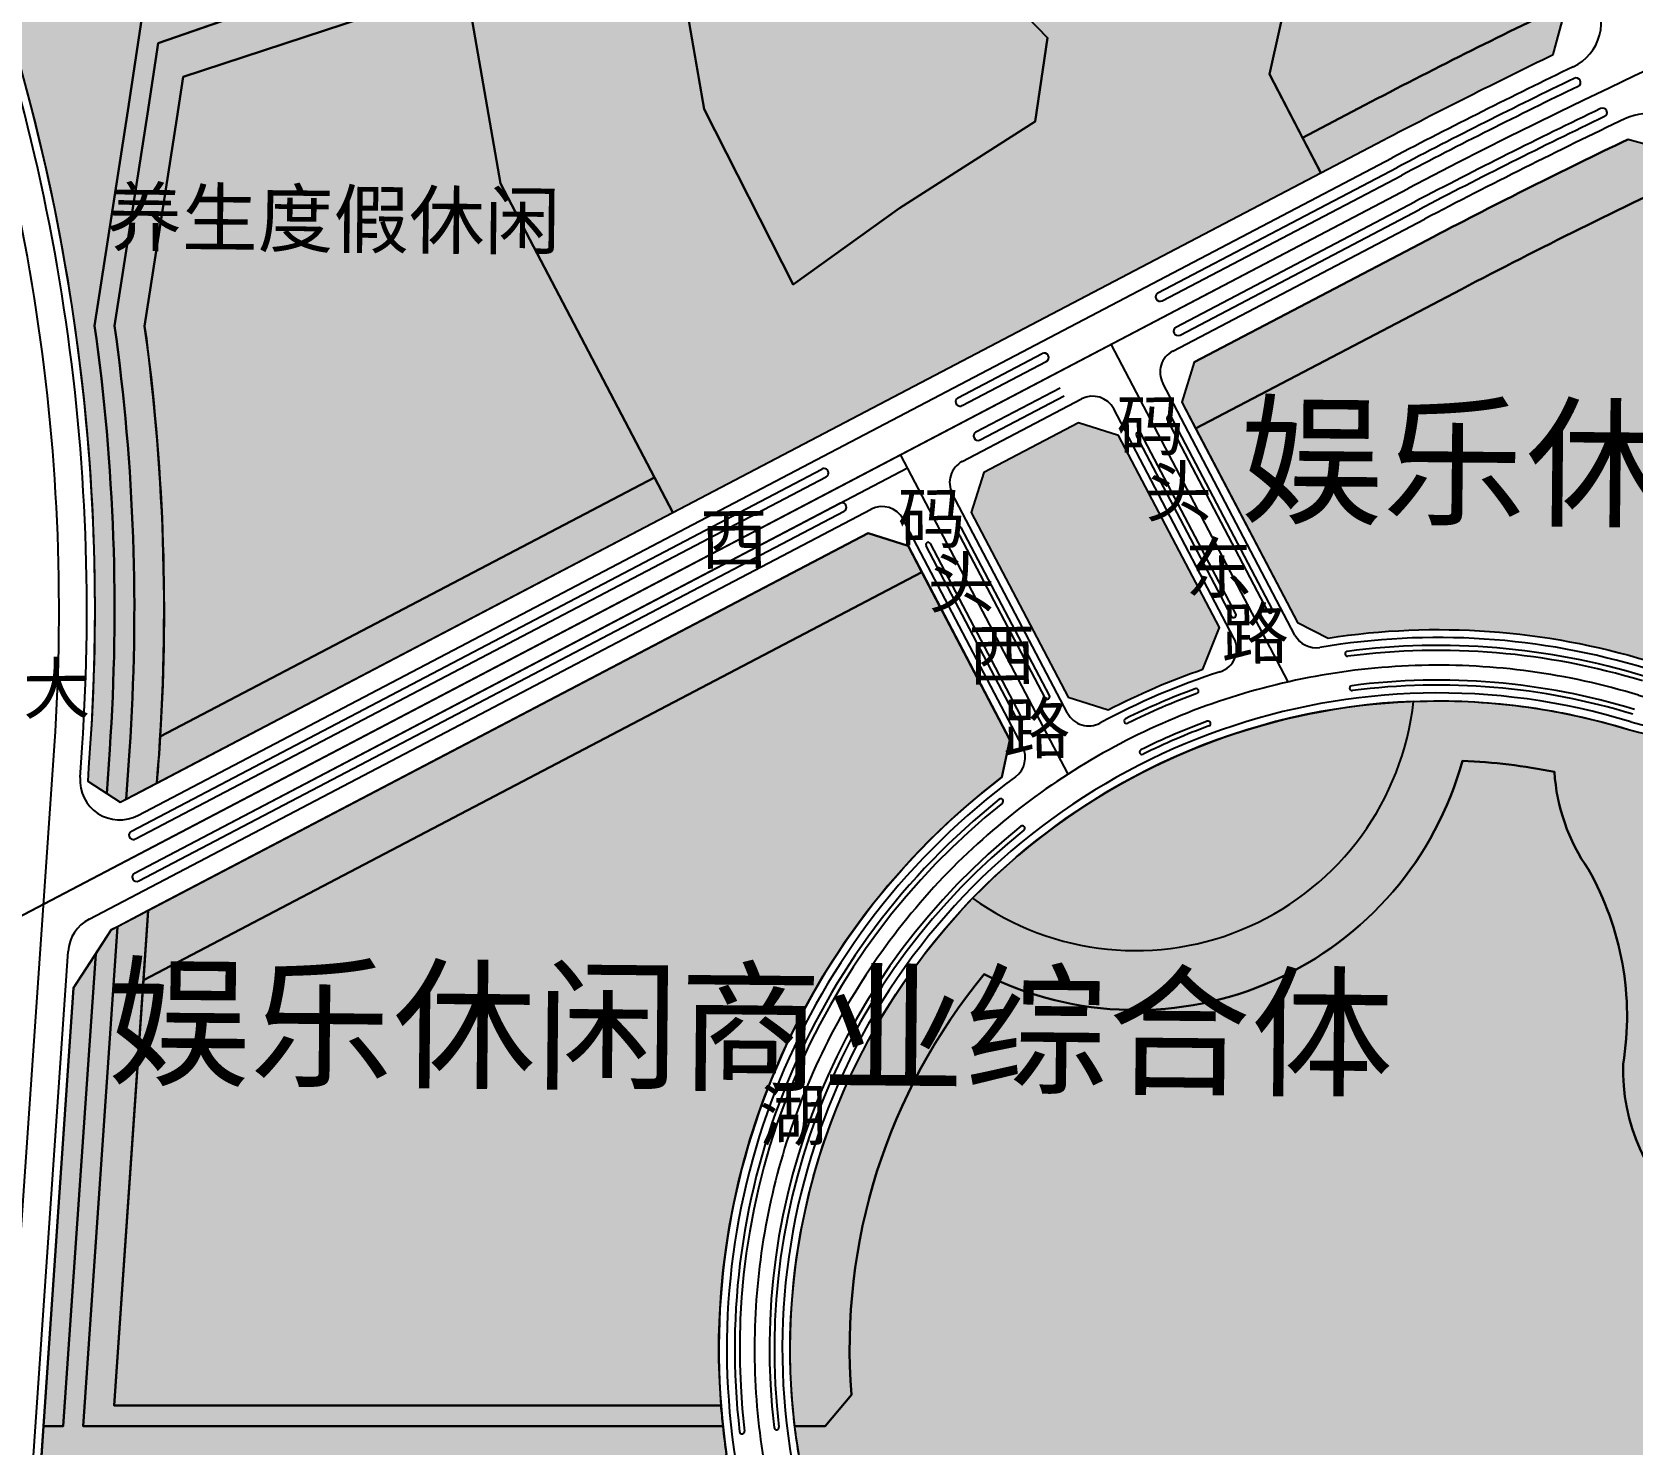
# Model space of a CAD drawing. Extents: x 2442 to 11417, y 1140 to 9206.
# Drawn here: x 5188 to 5996, y 4035 to 4748 of the extents above; entities that cross this region are included whole.
import ezdxf

# ---------------------------------------------------------------- set-up
doc = ezdxf.new("R2010")
doc.units = 0
doc.header["$LTSCALE"] = 1000
doc.header["$MEASUREMENT"] = 0
doc.linetypes.add('DASHDOT', pattern=[25.4, 12.7, -6.35, 0, -6.35])
for name, color, linetype in [('DIM2', 5, 'Continuous'), ('FGX', 212, 'Continuous'), ('RD-中线', 7, 'DASHDOT'), ('RD-侧石线', 5, 'Continuous'), ('RD-红线', 1, 'Continuous'), ('RD-绿线', 3, 'Continuous'), ('YD-B2', 12, 'Continuous'), ('YD-B32', 21, 'Continuous'), ('YD-E1', 131, 'Continuous'), ('YD-E2', 126, 'Continuous'), ('YD-G1', 100, 'Continuous'), ('YD-G2', 94, 'Continuous'), ('YD-G3', 8, 'Continuous'), ('路名', 7, 'Continuous')]:
    doc.layers.add(name, color=color, linetype=linetype)
doc.styles.add('STYLE5', font='simhei.ttf', dxfattribs={"height": 16})
doc.styles.add('黑体', font='simhei.ttf')

msp = doc.modelspace()

# ---------------------------------------------------------------- hatches: boundary and pattern name
at = {"layer": 'YD-B2'}
msp.add_hatch(color=256, dxfattribs=at).paths.add_polyline_path([(6057.702513501581, 4637.394158521098), (6030.161071563467, 4678.253082163373, 0.01143360829692709), (5909.586091425801, 4618.528834286518), (5775.459522717672, 4548.228210565664), (5826.853016815163, 4450.327561481227), (5842.428751463576, 4442.475602649885, -0.1129769562327072), (6004.092500622955, 4430.905625484622, 0.1132304305674013), (6140.341915901367, 4425.708587240649), (6155.200441928911, 4452.749705963868, 0.05369403473885388)])
h = msp.add_hatch(color=256, dxfattribs=at)
edge = h.paths.add_edge_path()
edge.add_line((5637.288346106961, 4475.807661017108), (5244.208668355393, 4269.780272242087))
edge.add_line((5244.208668355333, 4269.780272242552), (5229.451799714629, 4055.03239821841))
edge.add_line((5229.451799714574, 4055.032398217944), (5535.874933102203, 4055.032398220445))
edge.add_arc((5897.984895582587, 4083.520569684347), 363.2288546369192, 127.36068952248519, 184.4983487331205, ccw=False)
edge.add_line((5677.566493219594, 4372.226178810364), (5681.74524467357, 4391.120692317517))
edge.add_line((5681.745244673562, 4391.120692317982), (5637.2883461069, 4475.807661017573))
at = {"layer": 'YD-B32'}
for points in [[(5885.13806757292, 4893.40099851788), (5802.2681687734, 4832.541297994057), (5828.806304674599, 4798.968394581165), (5812.709501133384, 4727.125845381395), (5829.495818233303, 4695.099229989763), (5860.841499675967, 4711.52864490555, -0.009366016096684363), (5962.930892074251, 4762.623210734185), (5965.890679756169, 4773.600995943291)], [(5424.419673963595, 4672.037823539485), (5406.909544193793, 4772.83212461429), (5264.218453578138, 4725.780517760273), (5261.080801849339, 4704.876163947858), (5244.775895633189, 4599.982824501547, -0.04935804568630844), (5252.625775747027, 4392.740599910828), (5502.237701566753, 4523.571313901589)]]:
    msp.add_hatch(color=256, dxfattribs=at).paths.add_polyline_path(points)
at = {"layer": 'YD-E1'}
for points in [[(5628.385727725945, 4820.405184354486), (5627.138350090492, 4883.986500109001), (5598.44596620318, 4923.880669321481), (5572.248723055103, 4996.188883874453), (5552.2887535509, 5024.862779664191), (5518.606473654732, 5034.836278159364), (5479.934297750751, 5002.422232816912), (5496.151748882052, 4888.973249355304), (5527.338888040005, 4709.449400284075), (5572.248723057775, 4620.934163060511), (5625.89058699035, 4659.581732582128), (5694.50290988284, 4703.215876110192), (5700.740183526363, 4745.603595177931)], [(5991.379066252037, 4227.417339388066, 0.1707104614407316), (5973.836449809329, 4325.712607741641, -0.1380091680959941), (5956.678109585726, 4374.896784669068, 0.03941891198842976), (5910.221446246698, 4380.497435544864, -0.4723785179766796), (5668.736004450748, 4272.702857290331, 0.1943149599840983), (5601.654159341786, 4060.431897402656), (5588.463572472298, 4044.49805112905), (5573.09111855298, 4044.498051129354, 0.01184598040346597), (5575.304009547945, 4029.153584345643), (5788.694449462178, 4027.214922855117), (5817.563890382327, 3981.163644140694), (5869.130145819461, 4013.490411309058), (5931.711767752971, 3913.662925145144, -0.01785189168805333), (6036.153073258545, 3975.459793337379), (6071.442324715594, 3909.277343680957, -0.002300455020827035), (6084.604730886938, 3916.372386973042, -0.002300425975942939), (6097.852330183854, 3923.356925412421), (6062.56312903274, 3989.539280722649, -0.02655197429177494), (6226.7227256972, 4064.407490955092), (6197.997063892224, 4156.691348410119), (6108.125148381871, 4128.716463940615, -0.4831807271430643)], [(5536.858264210125, 4044.498051129012), (5213.692535400345, 4044.498051126381), (5231.026014637482, 4296.741796478093), (5227.944079496639, 4295.126441908508), (5220.061640375938, 4283.0510165002), (5203.668952951672, 4044.498051125851), (5193.645370517486, 4044.498051125927), (5192.614612794307, 4029.498051125926), (5537.972305526124, 4029.498051129077), (5538.674410179152, 4030.311774171334, -0.009844649681531608)]]:
    msp.add_hatch(color=256, dxfattribs=at).paths.add_polyline_path(points)
h = msp.add_hatch(color=256, dxfattribs=at)
edge = h.paths.add_edge_path()
edge.add_line((5225.620759541976, 4363.949549341756), (5232.370634893425, 4359.543453547725))
edge.add_line((5232.370634893477, 4359.543453548192), (5235.45257012438, 4361.158808189889))
edge.add_line((5235.45257012438, 4361.158808189888), (5237.127844594463, 4385.538074525927))
edge.add_arc((4201.569943691564, 4456.698694778328), 1037.999999998593, 356.0689752464474, 367.9414073911698)
edge.add_line((5229.615392956464, 4600.109134575613), (5246.252781579671, 4707.14141242117))
edge.add_line((5246.252781579664, 4707.141412421635), (5251.60579233814, 4742.805418666213))
edge.add_line((5251.605792338145, 4742.805418665746), (5506.197110937501, 4831.14870660456))
edge.add_line((5506.197110937439, 4831.148706605026), (5504.46282544946, 4841.131847560756))
edge.add_line((5504.462825449466, 4841.13184756029), (5262.829693884483, 4757.28505563141))
edge.add_line((5262.829693884536, 4757.285055631875), (5256.511896332135, 4775.491944315009))
edge.add_line((5256.511896332135, 4775.49194431501), (5285.187671897176, 4966.542006591259))
edge.add_line((5285.187671897176, 4966.542006591259), (5240.693694269052, 5017.183471763912))
edge.add_line((5240.69369426905, 5017.183471763912), (5234.382282461131, 5009.216258280148))
edge.add_line((5234.382282461076, 5009.216258279683), (5274.608831740305, 4963.431828498272))
edge.add_line((5274.608831740299, 4963.431828498738), (5236.367434733245, 4708.65157807377))
edge.add_line((5236.367434733304, 4708.651578073771), (5219.50700108514, 4600.184398532915))
edge.add_arc((4201.569943689236, 4456.698694778305), 1028.000000000824, -3.9310247535582903, 8.023400638647615, ccw=False)
edge.add_line((5227.1513715607, 4386.223629634051), (5225.620759542087, 4363.949549342223))
at = {"layer": 'YD-E2'}
h = msp.add_hatch(color=256, dxfattribs=at)
edge = h.paths.add_edge_path()
edge.add_line((5587.599180083822, 5422.982519620114), (5661.677694954571, 5452.795365844169))
edge.add_line((5661.677694954571, 5452.795365844169), (5657.077568931374, 5471.64976550634))
edge.add_arc((6361.416982012359, 5643.495601039889), 725.0000000065443, 190.0812584148592, 193.7112402065018, ccw=False)
edge.add_line((5647.610626628455, 5516.588205577559), (5614.648731051591, 5535.77716528099))
edge.add_arc((4505.373528072847, 8667.128470449257), 3322.025356965619, 277.8823832498308, 289.50659339745255, ccw=False)
edge.add_line((4960.956043368133, 5376.490683624377), (4944.434515269073, 5351.305110795047))
edge.add_arc((5890.313012472459, 5615.194990360154), 982.0000000043912, 195.5885278889947, 202.0317475225836)
edge.add_line((4980.022439866065, 5246.826868188198), (5006.264468673122, 5181.979043441585))
edge.add_line((5006.264468673122, 5181.979043441585), (5052.717844261748, 5195.679099417407))
edge.add_line((5052.717844261748, 5195.679099417406), (5074.818729687038, 5141.334162835053))
edge.add_line((5074.818729687038, 5141.334162835053), (5105.919138322275, 5123.801861348055))
edge.add_line((5105.919138322275, 5123.801861348055), (5155.36016125642, 5121.410997383409))
edge.add_line((5155.36016125642, 5121.41099738341), (5175.2962316843, 5060.04759171466))
edge.add_line((5175.2962316843, 5060.04759171466), (5146.588429038444, 4993.902458115213))
edge.add_line((5146.588429038444, 4993.902458115213), (5176.093767014296, 4948.47761985496))
edge.add_line((5176.093767014296, 4948.477619854959), (5233.006720750895, 4960.185213175946))
edge.add_line((5233.006720750895, 4960.185213175947), (5246.432990961941, 4944.531397596526))
edge.add_line((5246.432990961941, 4944.531397596526), (5229.084959300104, 4774.459907365598))
edge.add_line((5229.084959300104, 4774.459907365597), (5173.736077927642, 4758.72022952377))
edge.add_arc((4201.569943708257, 4456.698694730988), 1018.000000000812, -3.931024754495013, 17.2583812133376, ccw=False)
edge.add_line((5217.174898544603, 4386.909184678544), (5216.496056949709, 4377.030409390193))
edge.add_line((5216.496056949709, 4377.030409390193), (5216.02749551637, 4370.211715392923))
edge.add_line((5216.02749551637, 4370.211715392922), (5225.620759542155, 4363.949549341292))
edge.add_line((5225.620759542155, 4363.949549341292), (5227.151371560874, 4386.223629634052))
edge.add_arc((4201.569943691688, 4456.698694777398), 1027.999999998618, 356.068975246484, 368.0234006386896)
edge.add_line((5219.507001085261, 4600.184398532449), (5236.367434731299, 4708.651578058383))
edge.add_line((5236.367434731299, 4708.651578058384), (5274.608831740359, 4963.431828498738))
edge.add_line((5274.608831740357, 4963.431828498738), (5234.382282460963, 5009.216258279216))
edge.add_line((5234.382282460963, 5009.216258279216), (5207.224627699514, 4974.93378079063))
edge.add_line((5207.224627699514, 4974.933780790629), (5187.397644994773, 4968.741786573877))
edge.add_line((5187.397644994773, 4968.741786573878), (5171.287739711266, 4995.367396751128))
edge.add_line((5171.287739711268, 4995.367396751127), (5188.636542312206, 5022.612276443345))
edge.add_line((5188.636542312204, 5022.612276443346), (5201.028599236335, 5061.002780769395))
edge.add_line((5201.028599236337, 5061.002780769395), (5187.397644994246, 5093.201290879307))
edge.add_line((5187.397644994246, 5093.201290879308), (5176.244870855411, 5126.638340021475))
edge.add_line((5176.244870855411, 5126.638340021475), (5204.126613466902, 5158.836674900933))
edge.add_line((5204.126613466902, 5158.836674900933), (5218.377401836369, 5150.787047372974))
edge.add_line((5218.377401836371, 5150.787047372974), (5227.671444539912, 5125.399800986563))
edge.add_line((5227.671444539912, 5125.399800986563), (5235.106370310001, 5104.346915518198))
edge.add_line((5235.106370310001, 5104.346915518198), (5258.651201372983, 5084.532569072951))
edge.add_line((5258.651201372984, 5084.532569072951), (5269.184526853176, 5070.910041610392))
edge.add_line((5269.184526853176, 5070.910041610392), (5271.662706957082, 5045.522795230366))
edge.add_line((5271.66270695708, 5045.522795230366), (5269.803975512234, 5029.423540173942))
edge.add_line((5269.803975512234, 5029.423540173942), (5242.541681559282, 5019.516279335454))
edge.add_line((5242.541681559282, 5019.516279335455), (5240.693694269459, 5017.183471763918))
edge.add_line((5240.693694269457, 5017.183471763917), (5285.187671897073, 4966.542006589861))
edge.add_line((5285.187671897073, 4966.542006589861), (5256.511896332297, 4775.491944316408))
edge.add_line((5256.511896332297, 4775.491944316409), (5262.829693884836, 4757.285055630948))
edge.add_line((5262.829693884836, 4757.285055630948), (5504.462825449707, 4841.131847559362))
edge.add_line((5504.462825449707, 4841.131847559361), (5496.151748882186, 4888.973249359495))
edge.add_line((5496.151748882185, 4888.973249359496), (5479.934297750871, 5002.422232816447))
edge.add_line((5479.934297750871, 5002.422232816447), (5518.606473655313, 5034.83627815937))
edge.add_line((5518.606473655314, 5034.83627815937), (5552.288753550372, 5024.862779664651))
edge.add_line((5552.288753550372, 5024.862779664651), (5572.248723055103, 4996.188883874453))
edge.add_line((5572.248723055103, 4996.188883874453), (5598.445966203297, 4923.880669321482))
edge.add_line((5598.445966203297, 4923.880669321483), (5627.138350090667, 4883.986500109003))
edge.add_line((5627.138350090667, 4883.986500109003), (5628.385727726058, 4820.405184354952))
edge.add_line((5628.385727726058, 4820.405184354952), (5700.740183526537, 4745.603595177933))
edge.add_line((5700.740183526537, 4745.603595177932), (5694.502909883184, 4703.215876110659))
edge.add_line((5694.502909883186, 4703.21587611066), (5625.890586981552, 4659.581732570868))
edge.add_line((5625.890586981552, 4659.581732570868), (5572.248723058005, 4620.93416306098))
edge.add_line((5572.248723058005, 4620.934163060979), (5527.338888040229, 4709.449400285008))
edge.add_line((5527.338888040229, 4709.449400285009), (5506.197110937726, 4831.148706605495))
edge.add_line((5506.197110937726, 4831.148706605494), (5251.605792338552, 4742.805418665751))
edge.add_line((5251.605792338552, 4742.805418665751), (5246.252781580257, 4707.141412426764))
edge.add_line((5246.252781580257, 4707.141412426763), (5229.615392956697, 4600.109134575615))
edge.add_arc((4201.569943694063, 4456.698694778817), 1037.999999996303, -3.931024753123893, 7.941407391134703, ccw=False)
edge.add_line((5237.127844595198, 4385.538074534316), (5235.452570148282, 4361.158808532859))
edge.add_line((5235.452570148282, 4361.158808532859), (5250.93442771867, 4369.273414339449))
edge.add_arc((4201.569943689759, 4456.698694778311), 1053.00000000051, 355.2375382177992, 367.8206302443223)
edge.add_line((5244.775895633305, 4599.982824501548), (5261.08080184658, 4704.876163931998))
edge.add_line((5261.08080184658, 4704.876163931997), (5264.218453578316, 4725.780517759808))
edge.add_line((5264.218453578316, 4725.780517759809), (5406.909544194132, 4772.832124615224))
edge.add_line((5406.909544194134, 4772.832124615224), (5424.419673963426, 4672.037823539017))
edge.add_line((5424.419673963426, 4672.037823539018), (5511.522507879898, 4505.85713084614))
edge.add_line((5511.522507879898, 4505.85713084614), (5838.780502410949, 4677.384980496973))
edge.add_line((5838.780502410951, 4677.384980496972), (5812.70950113356, 4727.125845381396))
edge.add_line((5812.709501133559, 4727.125845381397), (5828.806304674774, 4798.968394581167))
edge.add_line((5828.806304674774, 4798.968394581167), (5765.037433178899, 4879.641210918545))
edge.add_line((5765.037433178899, 4879.641210918544), (5734.900924485362, 4857.508941898289))
edge.add_line((5734.900924485364, 4857.508941898289), (5672.052435415098, 4928.782967595336))
edge.add_line((5672.052435415098, 4928.782967595336), (5652.746608323137, 5051.66382063455))
edge.add_line((5652.746608323139, 5051.66382063455), (5600.655908399658, 5127.439949199097))
edge.add_line((5600.655908399658, 5127.439949199097), (5540.072191393301, 5156.247862254533))
edge.add_line((5540.072191393303, 5156.247862254534), (5523.664719752886, 5234.592606443673))
edge.add_line((5523.664719752886, 5234.592606443673), (5568.565566902933, 5293.652384162597))
edge.add_line((5568.565566902933, 5293.652384162597), (5587.599180083822, 5422.982519620115))
h.paths.add_polyline_path([(5319.201054979054, 5407.747447617185), (5276.546598992276, 5407.747447616814), (5248.457088598036, 5371.358441986402), (5261.981653400515, 5325.612403663768), (5299.434205436719, 5351.604375311655), (5325.44295425099, 5352.644201372445)], flags=16)
h.paths.add_polyline_path([(5155.865896563862, 5222.68346697501), (5128.816766959426, 5224.762943863335), (5077.839650120863, 5215.405735940388), (5083.041168602682, 5176.937428652312), (5117.372963737896, 5156.14371114845), (5168.350080576085, 5202.929400300444)], flags=16)
at = {"layer": 'YD-G1'}
for points in [[(5736.601817639823, 4544.79699244829), (5716.344084166003, 4551.114690606484), (5668.515594699471, 4526.04603552936), (5662.201953666681, 4505.801311245185), (5711.129414693938, 4412.598265280943), (5731.29455601347, 4406.24263514539, -0.03584840054498283), (5779.102131215623, 4426.743659201304), (5787.473926670616, 4447.88954177191)], [(5229.45179971457, 4055.03239821841), (5246.623153261906, 4304.916825476919), (5231.026014637369, 4296.741796477627), (5213.692535400345, 4044.498051126381), (5536.858264210008, 4044.498051129011, -0.00728239452383863), (5535.874933102205, 4055.032398220445)], [(5220.061640375938, 4283.0510165002), (5208.858719607731, 4265.888811754809), (5193.645370517535, 4044.498051126859), (5203.668952951846, 4044.498051125853)]]:
    msp.add_hatch(color=256, dxfattribs=at).paths.add_polyline_path(points)
h = msp.add_hatch(color=256, dxfattribs=at)
edge = h.paths.add_edge_path(flags=16)
edge.add_arc((5842.852495253925, 4251.623051010431), 180.4860749959693, 355.9086036943147, 382.8176523077195)
edge.add_line((6009.21440103486, 4321.615476117623), (6016.375481561292, 4360.504503592517))
edge.add_arc((6083.54456592007, 4725.273529354276), 370.9017768207365, 259.5663545525809, 282.6960583558827)
edge.add_line((6165.061021746533, 4363.440424901032), (6217.725157037174, 4194.251997244988))
edge.add_line((6217.725157037174, 4194.251997244988), (6100.827326094321, 4157.864619755532))
edge.add_arc((6088.897818233745, 4224.369514088296), 67.5663683203982, 167.715112260409, 280.1694445349457, ccw=False)
edge = h.paths.add_edge_path()
edge.add_arc((6849.067264825143, 2482.419098261391), 1625.000000000611, 111.2370367879945, 117.53472094469629, ccw=False)
edge.add_line((6260.448127310779, 3997.065100122496), (6272.475116956892, 4001.739008259228))
edge.add_line((6272.475116956892, 4001.739008259228), (6288.347131602006, 4034.664996455938))
edge.add_line((6288.347131602006, 4034.664996455938), (6181.175330381278, 4378.964365230617))
edge.add_line((6181.175330381278, 4378.964365230617), (6157.726956122719, 4392.540912342899))
edge.add_arc((6083.544565919135, 4725.27352935222), 340.9017768187604, 254.7907146897553, 282.56848100437463, ccw=False)
edge.add_arc((5897.984895581812, 4083.520569684944), 327.2288546364499, 72.91701371355606, 92.18507954498524)
edge.add_arc((5745.159850210435, 4425.8849464137), 141.1880738513981, 234.3613029872348, 353.74887626101656, ccw=False)
edge.add_arc((5897.984895582076, 4083.520569684632), 327.2288546365165, 135.9250997031109, 186.8489041702832)
edge.add_line((5573.091118552893, 4044.498051129314), (5588.46357247235, 4044.49805112901))
edge.add_line((5588.46357247235, 4044.49805112901), (5601.654159341841, 4060.431897402616))
edge.add_arc((5897.984895583157, 4083.520569684768), 297.228854637422, 140.4696436654825, 184.4552118469597, ccw=False)
edge.add_arc((5745.159850210362, 4425.884946413884), 171.1880738513925, 243.4850015030996, 344.6251777448597)
edge.add_arc((5897.984895586502, 4083.520569685156), 297.2288546354344, 78.61106130568692, 87.64053558367527, ccw=False)
edge.add_arc((6052.656163532569, 4380.794578881692), 96.15909117693654, 183.5163699790685, 214.9471955884982)
edge.add_arc((5842.852495261712, 4251.62305101277), 150.4860749883567, -9.256246900038718, 29.494168041932028, ccw=False)
edge.add_arc((6088.897818222455, 4224.369514074168), 97.56636830896977, 178.2098755525342, 281.3656283165132)
edge.add_line((6108.125148382502, 4128.71646394027), (6108.125148382438, 4128.716463940735))
edge.add_line((6108.125148382438, 4128.716463940735), (6197.997063892275, 4156.691348410079))
edge.add_line((6197.997063892275, 4156.691348410079), (6226.722725697253, 4064.407490955052))
edge.add_arc((6849.067264823405, 2482.41909826099), 1699.999999999671, 111.474372134696, 117.5582069459575)
edge.add_line((6062.563129032793, 3989.539280722609), (6097.85233018393, 3923.356925412334))
edge.add_line((6097.85233018393, 3923.356925412334), (6097.852330183814, 3923.356925412333))
edge.add_line((6097.852330183814, 3923.356925412333), (6097.852429716224, 3923.356734494918))
at = {"layer": 'YD-G2'}
for points in [[(5956.056720747063, 4737.127065595068), (5962.930892074251, 4762.623210734185, 0.009366016096684363), (5860.841499675967, 4711.52864490555), (5829.495818233245, 4695.099229989763), (5838.780502410897, 4677.384980496507), (5870.126183782872, 4693.814395244438, -0.007946754951621763)], [(5909.586091425801, 4618.528834286518, -0.01143360829692702), (6030.161071563467, 4678.253082163373), (6025.198578654559, 4685.615155626825), (5993.686949112602, 4694.197438499689, 0.00922162338524493), (5895.659065198899, 4645.100208742858), (5774.801114351394, 4581.754150541186), (5768.48747362832, 4561.509427250484), (5775.459522717672, 4548.228210565664)], [(5511.522508130052, 4505.857130369346), (5502.237701567281, 4523.571313901129), (5252.625775747027, 4392.740599910828, -0.005586132713765527), (5250.934427718552, 4369.273414339448)], [(5637.288346106787, 4475.807661017107), (5630.316297678233, 4489.088876443923), (5610.058564202622, 4495.406574600704), (5246.623153261917, 4304.916825475988), (5244.208668355217, 4269.78027224255)]]:
    msp.add_hatch(color=256, dxfattribs=at).paths.add_polyline_path(points)
at = {"layer": 'YD-G3'}
msp.add_hatch(color=256, dxfattribs=at).paths.add_polyline_path([(5662.893513167888, 4311.140351824371, 0.5737927949425001), (5885.508448411991, 4410.511489394848, 0.1932033311696032)])

# ---------------------------------------------------------------- linework, layer by layer
at = {"layer": 'DIM2'}
for points in [[(5668.736004450748, 4272.702857290331, 0.4723785179766799), (5910.22144624664, 4380.497435544864), (5910.221446246698, 4380.497435544864, -0.03941891198848998), (5956.678109585797, 4374.896784669053), (5956.678109585797, 4374.896784669053, 0.1380091680970459), (5973.836449810024, 4325.712607741631), (5973.836449810024, 4325.712607741631, -0.1707104614394528), (5991.379066251979, 4227.417339388088), (5991.379066252037, 4227.417339388089, 0.4831807272033321), (6108.125148382449, 4128.71646394031)], [(6036.153073258603, 3975.459793337379, 0.01785189168805332), (5931.71176775303, 3913.662925145144), (5931.711767752971, 3913.662925145144), (5869.130145819461, 4013.490411309058), (5869.130145819461, 4013.490411309058), (5817.563890382329, 3981.163644140695), (5817.563890382329, 3981.163644140695), (5788.694449462178, 4027.214922855117), (5788.694449462178, 4027.214922855117), (5575.304009547928, 4029.153584345643), (5575.30400954787, 4029.153584345643, -0.01184598040346786), (5573.091118552782, 4044.498051129354), (5573.09111855284, 4044.498051129354), (5588.463572472298, 4044.49805112905), (5588.463572472298, 4044.49805112905), (5601.654159341786, 4060.431897402656), (5601.654159341786, 4060.431897402656, -0.1943149599840983), (5668.736004450748, 4272.702857290331)]]:
    msp.add_lwpolyline(points, format="xyb", dxfattribs=at)
at = {"layer": 'FGX'}
for points in [[(5628.385727725945, 4820.405184354486), (5627.138350090492, 4883.986500109001), (5598.44596620318, 4923.880669321481), (5572.248723055103, 4996.188883874453), (5552.2887535509, 5024.862779664191), (5518.606473654732, 5034.836278159364), (5479.934297750751, 5002.422232816912), (5496.151748882052, 4888.973249355304), (5527.338888040005, 4709.449400284075), (5572.248723057775, 4620.934163060511), (5625.89058699035, 4659.581732582128), (5694.50290988284, 4703.215876110192), (5700.740183526363, 4745.603595177931), (5628.385727725945, 4820.405184354486)], [(5637.288346106787, 4475.807661017107), (5630.316297678233, 4489.088876443923), (5610.058564202622, 4495.406574600704), (5246.623153261917, 4304.916825475988), (5244.208668355217, 4269.78027224255), (5637.288346106787, 4475.807661017107)]]:
    msp.add_lwpolyline(points, close=True, dxfattribs=at)
for points in [[(5173.736077927644, 4758.72022952377, -0.09272057241642219), (5217.174898544661, 4386.909184678545), (5217.174898544603, 4386.909184678544), (5216.496056949709, 4377.030409390193), (5216.496056949709, 4377.030409390193), (5216.02749551637, 4370.211715392922), (5216.02749551637, 4370.211715392922), (5225.620759542155, 4363.949549341292), (5225.620759542155, 4363.949549341292), (5227.151371560874, 4386.223629634052), (5227.151371560874, 4386.223629634052, 0.05220837844315037), (5219.507001085261, 4600.184398532449), (5219.507001085261, 4600.184398532449), (5236.367434731299, 4708.651578058384), (5236.367434731299, 4708.651578058384), (5274.608831740357, 4963.431828498738), (5274.608831740357, 4963.431828498738), (5234.382282460963, 5009.216258279216), (5234.382282460963, 5009.216258279216), (5207.224627699514, 4974.933780790629), (5207.224627699514, 4974.933780790629), (5187.397644994773, 4968.741786573878)], [(5274.608831740299, 4963.431828498738), (5236.367434733245, 4708.651578073771), (5236.367434733304, 4708.651578073771), (5219.507001085141, 4600.184398532914), (5219.507001085083, 4600.184398532914, -0.05220837844315148), (5227.151371560583, 4386.22362963405), (5227.1513715607, 4386.223629634051), (5225.620759542089, 4363.949549342224)], [(5225.620759541976, 4363.949549341756), (5232.370634893425, 4359.543453547725), (5232.370634893477, 4359.543453548192), (5235.45257012438, 4361.158808189888), (5235.45257012438, 4361.158808189888), (5237.127844594463, 4385.538074525928), (5237.127844594463, 4385.538074525928, 0.05184964693508058), (5229.615392956401, 4600.109134576078), (5229.615392956464, 4600.109134575613), (5246.252781579669, 4707.14141242117), (5246.252781579664, 4707.141412421635), (5251.605792338141, 4742.805418666212), (5251.605792338145, 4742.805418665746), (5506.197110937501, 4831.14870660456)], [(5506.197110937726, 4831.148706605494), (5251.605792338552, 4742.805418665751), (5251.605792338552, 4742.805418665751), (5246.252781580257, 4707.141412426763), (5246.252781580257, 4707.141412426763), (5229.615392956697, 4600.109134575615), (5229.615392956697, 4600.109134575615, -0.05184964693305143), (5237.127844595198, 4385.538074534316), (5237.127844595198, 4385.538074534316), (5235.452570148282, 4361.158808532859), (5235.452570148282, 4361.158808532859), (5250.934427718668, 4369.27341433945), (5250.934427718668, 4369.27341433945, 0.05495933181967331), (5244.775895633364, 4599.982824501548), (5244.775895633305, 4599.982824501548), (5261.08080184658, 4704.876163931997), (5261.08080184658, 4704.876163931997), (5264.218453578316, 4725.780517759809), (5264.218453578316, 4725.780517759809), (5406.909544194134, 4772.832124615224)], [(5637.288346106961, 4475.807661017108), (5244.208668355397, 4269.780272242087), (5244.208668355333, 4269.780272242552), (5229.451799714629, 4055.03239821841), (5229.451799714574, 4055.032398217944), (5535.874933102205, 4055.032398220445), (5535.874933102263, 4055.032398220446, -0.254607137489856), (5677.566493219772, 4372.2261788099), (5677.566493219594, 4372.226178810364), (5681.745244673568, 4391.120692317516), (5681.745244673562, 4391.120692317982), (5637.2883461069, 4475.807661017573)], [(5973.836449808381, 4325.712607743013, -0.1380091681189331), (5956.67810958568, 4374.896784669051), (5956.678109585739, 4374.896784669052, 0.03941891198833253), (5910.221446246698, 4380.497435544864), (5910.221446246698, 4380.497435544864, -0.4723785179766796), (5668.736004450748, 4272.702857290331), (5668.736004450748, 4272.702857290331, 0.194314959984062), (5601.654159341786, 4060.431897402656), (5601.654159341786, 4060.431897402656), (5588.463572472996, 4044.498051129056), (5588.463572472996, 4044.498051129056), (5573.091118553015, 4044.498051129356), (5573.091118553015, 4044.498051129356, -0.2259274361452486), (5662.893513167946, 4311.140351824371), (5662.893513167946, 4311.140351824371, 0.5737927949426609), (5885.508448412111, 4410.511489394384), (5885.508448412169, 4410.511489394384, -0.0842714410585649), (5994.110496658852, 4396.312181024308), (5994.110496658852, 4396.312181024308, 0.1218003814893734), (6157.726956122664, 4392.540912342939)], [(6108.125148385117, 4128.716463941267, -0.4831807272277623), (5991.379066256601, 4227.417339416073), (5991.379066256601, 4227.417339416073, 0.1707104613175812), (5973.83644983082, 4325.712607703645)]]:
    msp.add_lwpolyline(points, format="xyb", dxfattribs=at)
for points in [[(5885.13806757292, 4893.40099851788), (5802.2681687734, 4832.541297994057), (5828.806304674599, 4798.968394581165), (5812.709501133384, 4727.125845381395), (5829.495818233303, 4695.099229989763), (5860.841499675967, 4711.52864490555, -0.009366016096684363), (5962.930892074251, 4762.623210734185), (5965.890679756169, 4773.600995943291), (5885.13806757292, 4893.40099851788)], [(5424.419673963595, 4672.037823539485), (5406.909544193793, 4772.83212461429), (5264.218453578138, 4725.780517760273), (5261.080801849339, 4704.876163947858), (5244.775895633189, 4599.982824501547, -0.04935804568630844), (5252.625775747027, 4392.740599910828), (5502.237701566753, 4523.571313901589), (5424.419673963595, 4672.037823539485)], [(5956.056720747063, 4737.127065595068), (5962.930892074251, 4762.623210734185, 0.009366016096684363), (5860.841499675967, 4711.52864490555), (5829.495818233245, 4695.099229989763), (5838.780502410897, 4677.384980496507), (5870.126183782872, 4693.814395244438, -0.007946754951621763), (5956.056720747063, 4737.127065595068)], [(5909.586091425801, 4618.528834286518, -0.01143360829692702), (6030.161071563467, 4678.253082163373), (6025.198578654559, 4685.615155626825), (5993.686949112602, 4694.197438499689, 0.00922162338524493), (5895.659065198899, 4645.100208742858), (5774.801114351394, 4581.754150541186), (5768.48747362832, 4561.509427250484), (5775.459522717672, 4548.228210565664), (5909.586091425801, 4618.528834286518, -0.01143360829692702)], [(6057.702513501581, 4637.394158521098), (6030.161071563467, 4678.253082163373, 0.01143360829692709), (5909.586091425801, 4618.528834286518), (5775.459522717672, 4548.228210565664), (5826.853016815163, 4450.327561481227), (5842.428751463576, 4442.475602649885, -0.1129769562327072), (6004.092500622955, 4430.905625484622, 0.1132304305674013), (6140.341915901367, 4425.708587240649), (6155.200441928911, 4452.749705963868, 0.05369403473885388), (6057.702513501581, 4637.394158521098)], [(5736.601817639823, 4544.79699244829), (5716.344084166003, 4551.114690606484), (5668.515594699471, 4526.04603552936), (5662.201953666681, 4505.801311245185), (5711.129414693938, 4412.598265280943), (5731.29455601347, 4406.24263514539, -0.03584840054498283), (5779.102131215623, 4426.743659201304), (5787.473926670616, 4447.88954177191), (5736.601817639823, 4544.79699244829)], [(5511.522508130052, 4505.857130369346), (5502.237701567281, 4523.571313901129), (5252.625775747027, 4392.740599910828, -0.005586132713765527), (5250.934427718552, 4369.273414339448), (5511.522508130052, 4505.857130369346)], [(5662.893513167888, 4311.140351824371, 0.5737927949425001), (5885.508448411991, 4410.511489394848, 0.1932033311696032), (5662.893513167888, 4311.140351824371, 0.5737927949425001)], [(5229.45179971457, 4055.03239821841), (5246.623153261906, 4304.916825476919), (5231.026014637369, 4296.741796477627), (5213.692535400345, 4044.498051126381), (5536.858264210008, 4044.498051129011, -0.00728239452383863), (5535.874933102205, 4055.032398220445), (5229.45179971457, 4055.03239821841)], [(5536.858264210125, 4044.498051129012), (5213.692535400345, 4044.498051126381), (5231.026014637482, 4296.741796478093), (5227.944079496639, 4295.126441908508), (5220.061640375938, 4283.0510165002), (5203.668952951672, 4044.498051125851), (5193.645370517486, 4044.498051125927), (5192.614612794307, 4029.498051125926), (5537.972305526124, 4029.498051129077), (5538.674410179152, 4030.311774171334, -0.009844649681531608), (5536.858264210125, 4044.498051129012)]]:
    msp.add_lwpolyline(points, format="xyb", close=True, dxfattribs=at)
for points in [[(5628.385727726058, 4820.405184354952), (5700.740183526537, 4745.603595177932), (5700.740183526537, 4745.603595177932), (5694.502909883186, 4703.21587611066), (5694.502909883186, 4703.21587611066), (5625.890586981552, 4659.581732570868), (5625.890586981552, 4659.581732570868), (5572.248723058005, 4620.934163060979), (5572.248723058005, 4620.934163060979), (5527.338888040229, 4709.449400285009), (5527.338888040229, 4709.449400285009), (5506.197110937726, 4831.148706605494)], [(5406.909544194134, 4772.832124615224), (5424.419673963426, 4672.037823539018), (5424.419673963426, 4672.037823539018), (5511.522507879898, 4505.85713084614), (5511.522507879898, 4505.85713084614), (5838.780502410951, 4677.384980496972), (5838.780502410951, 4677.384980496972), (5812.709501133559, 4727.125845381397), (5812.709501133559, 4727.125845381397), (5828.806304674774, 4798.968394581167)], [(5220.061640375938, 4283.0510165002), (5208.858719607679, 4265.888811754344), (5208.858719607731, 4265.888811754809), (5193.64537051753, 4044.498051127325), (5193.645370517535, 4044.498051126859), (5203.668952951846, 4044.498051125853), (5203.668952951846, 4044.498051125853), (5220.061640375996, 4283.051016500201)]]:
    msp.add_lwpolyline(points, dxfattribs=at)
at = {"layer": 'RD-中线'}
for points in [[(5131.016023635546, 3395.651613118374), (5199.217247084847, 4388.143183891243, 0.1137710661147161), (5128.546086888848, 4831.818982073167), (4963.336869293453, 5240.074703004486, -0.1796348773686695), (4943.120018056929, 5935.859037828403), (4958.169066662515, 5980.311646475074, 0.07437575587396211), (5062.914411828111, 6562.699862061921), (5072.108555151699, 6874.548142609621, 0.06258091942518179), (5024.543387977741, 7370.968874552425), (4964.564247946382, 7638.530893985442)], [(2923.503091170869, 3823.981190618435), (3472.53151490199, 3816.095065594054, 0.1250792843791199), (4909.914089057045, 4159.483773761713), (5882.892624490885, 4669.457301993647, -0.03780887767031432), (6298.908532245356, 4848.881694417151), (6889.242938805907, 5052.146000004884)], [(2923.503091170869, 3823.981190618435), (3472.53151490199, 3816.095065594054, 0.1250792843791196), (4909.914089057045, 4159.483773761713), (5882.89262453531, 4669.457302016891, -0.03780887767031432), (6298.908532245356, 4848.881694417151), (6889.242938805907, 5052.146000004884)], [(5781.969888910498, 3674.603308154707), (5627.309802717758, 3869.235814798713, -0.7359197584615793), (5999.109134315509, 4413.606695436959, 0.1546432915686284), (6194.008000119153, 4421.854038914546, 0.1546432915686284)]]:
    msp.add_lwpolyline(points, format="xyb", dxfattribs=at)
for points in [[(5822.264126602895, 4420.342966829663), (5732.790512722237, 4590.783312027849)], [(5711.153790389431, 4373.825754285416), (5626.659255515999, 4534.781337351579)]]:
    msp.add_lwpolyline(points, dxfattribs=at)
at = {"layer": 'RD-侧石线'}
for p, q in [((5241.38042518045, 4352.975469256808), (5874.768525902869, 4684.957270449212)), ((5763.956953463812, 4587.360675753851), (5891.016723123274, 4653.957333560861))]:
    msp.add_line(p, q, dxfattribs=at)
at = {"layer": 'RD-侧石线', "linetype": 'ByBlock'}
for p, q in [((5825.653197549822, 4444.007329870796), (5758.905766346657, 4571.156046926687)), ((5657.67440497393, 4531.654117546947), (5717.902866242108, 4563.222050031913)), ((5794.83985607403, 4442.463808342984), (5734.098645684378, 4558.171137213648)), ((5710.850352940797, 4404.524061507066), (5652.620246462786, 4515.447930775443)), ((5216.777265101036, 4300.56385140207), (5611.617346356128, 4507.513933882046)), ((5688.055462563843, 4387.706008036195), (5627.813125798291, 4502.463021062849)), ((5212.145215589429, 4372.062097639419), (5213.184309332111, 4387.183406738754)), ((5188.27912134198, 4024.753117389583), (5206.109003142712, 4284.220711960485))]:
    msp.add_line(p, q, dxfattribs=at)
for centre, radius, start, end in [((4201.569943708659, 4456.698694731457), 1014.000000000127, 356.0689752451598, 22.03174751752373), ((5769.530735323395, 4576.733683903306), 12, 117.6606723891945, 207.6974785588684), ((5723.473676707701, 4552.593500237029), 12, 27.69747855886835, 117.6606723952086), ((5663.245215439463, 4521.025567752063), 12, 117.6606723952086, 207.6974785588684), ((5617.188156821612, 4496.885384086229), 12, 27.69747855886835, 117.6606723952086), ((5784.21488709724, 4436.886171365896), 12, 287.846543618252, 27.69747855886835), ((5836.278166526552, 4449.584966847882), 12, 207.6974785588684, 279.5682813477163), ((5897.984895583111, 4083.520569684351), 359.2288546364835, 73.00447592846317, 99.5682813477163), ((5897.984895577873, 4083.520569684301), 359.2288546349962, 107.8465436182519, 118.3901998967935), ((5897.98489558218, 4083.520569684343), 331.2288546365052, 72.92839609917513, 218.365349120107), ((5721.475321917191, 4410.101698482752), 12, 207.6974785588684, 298.3901998967935), ((6083.544565919467, 4725.273529351052), 336.9017768181212, 254.801772195039, 283.3204734186267), ((5677.430493586937, 4382.128371059108), 12, 306.4499078268831, 27.69747855886835), ((5232.098161656961, 4370.690987422242), 20.00000000001308, 176.0689752451598, 297.6606726816017), ((5897.984895582355, 4083.520569684344), 359.2288546367535, 126.4499078268831, 189.1245529393323), ((5226.061949210187, 4282.849601743307), 19.99999999997912, 117.6606723952086, 176.0689752451598)]:
    msp.add_arc(centre, radius, start, end, dxfattribs=at)
at = {"layer": 'RD-侧石线'}
for centre, radius, start, end in [((5955.356586996706, 4753.4466557625), 25, 295.7173663339487, 33.98240707043953), ((7275.595247052841, 2012.319856709645), 3017.499999670038, 115.7173663339488, 117.6606725234523), ((6003.37954041553, 4682.202521514979), 25, 33.98240707043953, 115.4780902685576), ((7275.595247183928, 2012.319856405878), 2982.500000000008, 115.4780902685576, 117.6606725234523)]:
    msp.add_arc(centre, radius, start, end, dxfattribs=at)
at = {"layer": 'RD-红线'}
for points in [[(5614.648731051417, 5535.777165280989, -0.05076372299373015), (4960.956043367958, 5376.490683624375), (4944.434515268898, 5351.305110795046, 0.02812125855919869), (4980.02243987078, 5246.826868176136), (5145.231657466116, 4838.571147244816, -0.1137710661147159), (5217.174898545549, 4386.909184695318), (5216.496056949534, 4377.030409390191), (5216.027495516191, 4370.211715393387), (5232.370634901676, 4359.543453543148)], [(5232.370634619394, 4359.54345372765), (5870.126183782872, 4693.814395244438, -0.007946754951621761), (5956.056720747063, 4737.127065595068, -0.007946754951621761)], [(5774.801114351394, 4581.754150541186), (5895.659065198899, 4645.100208742858, -0.00922162338524493), (5993.686949112602, 4694.197438499689, -0.00922162338524493)], [(5774.801114661284, 4581.75415153466), (5768.48747362832, 4561.509427250484), (5826.853016815163, 4450.327561481227), (5842.428751463576, 4442.475602649885, -0.1129769562327072), (6004.092500622955, 4430.905625484622, 0.1132304305674013), (6140.341915901367, 4425.708587240649, 0.1132304305674013)], [(5764.344815805875, 3725.716673516972), (5641.412611203174, 3880.421120657452, -0.7362382606641278), (5994.110496658852, 4396.312181024308, 0.1218003814894401), (6157.726956122664, 4392.540912342939), (6181.175330381226, 4378.964365230657), (6288.347131601953, 4034.664996455978), (6272.475116956839, 4001.739008259268), (6260.448127310727, 3997.065100122536, 0.08320440167590892), (5798.850477810814, 3722.447202892693, 0.08320440167590892)]]:
    msp.add_lwpolyline(points, format="xyb", dxfattribs=at)
for points in [[(5956.056720747063, 4737.127065595068), (5965.890679756227, 4773.600995943292)], [(6025.198578654559, 4685.615155626825), (5993.686949112602, 4694.197438499689)]]:
    msp.add_lwpolyline(points, dxfattribs=at)
for points in [[(5779.102131215564, 4426.743659201303), (5787.473926670562, 4447.889541771444), (5736.601817639992, 4544.796992448757), (5716.344084165014, 4551.114690606474), (5668.515594699576, 4526.046035530292), (5662.201953666623, 4505.801311245185), (5711.129414693874, 4412.598265281408), (5731.29455601347, 4406.24263514539, -0.03584840054494572)], [(5518.889919287863, 4007.382007175282), (5211.094860586929, 4007.38200717269), (5192.465970804178, 4027.334953239993), (5208.858719607724, 4265.888811755741), (5227.944079496872, 4295.12644190851), (5610.05856420314, 4495.406574601174), (5630.316297678175, 4489.088876443922), (5681.745244673617, 4391.120692318448), (5677.566493219594, 4372.226178810364, 0.2729256329883012), (5538.674410179152, 4030.311774171334)]]:
    msp.add_lwpolyline(points, format="xyb", close=True, dxfattribs=at)
at = {"layer": 'RD-绿线'}
for p, q in [((5756.463863500412, 4616.739792762666), (5877.321814043564, 4680.08585180046)), ((5758.552917392724, 4612.754086685794), (5879.410867982482, 4676.100145634622)), ((5765.516430376745, 4599.468399768412), (5886.374381096022, 4662.814458406939)), ((5767.605484259329, 4595.482693686325), (5888.463435025209, 4658.828752235885)), ((5655.485918879971, 4563.813569765328), (5698.006833796455, 4586.100331823738)), ((5657.574177516213, 4559.827446960744), (5700.095887652646, 4582.114625822892)), ((5664.537693339465, 4546.541761847119), (5707.059400593374, 4568.828939025708)), ((5666.627539464425, 4542.556471103171), (5709.148454469641, 4564.84323299525)), ((5238.07093778576, 4345.031156742242), (5586.804839730292, 4527.815311122907)), ((5240.159991455857, 4341.045451087481), (5588.893893400393, 4523.829605468145)), ((5239.682682239927, 4323.859759750784), (5595.857406039124, 4510.543919266938)), ((5241.771735898066, 4319.874054098702), (5597.946459697265, 4506.558213614855))]:
    msp.add_line(p, q, dxfattribs=at)
at = {"layer": 'RD-绿线', "color": 3}
for p, q in [((5812.13516109527, 4455.773731716774), (5761.141696737539, 4552.912354948085)), ((5814.348696298934, 4456.935739420148), (5763.355231941201, 4554.074362651459)), ((5793.570108130949, 4453.488375345494), (5745.646950313472, 4544.778301023554)), ((5795.783643334613, 4454.650383048867), (5747.860485517136, 4545.940308726927)), ((5699.444487069626, 4412.266941023096), (5654.892006971459, 4497.135985179732)), ((5701.658022273232, 4413.428948726469), (5657.105542175064, 4498.297992883106)), ((5685.072271245481, 4401.994552737111), (5639.397260547103, 4489.001931255199)), ((5687.285806449087, 4403.156560440484), (5641.610795750708, 4490.163938958573))]:
    msp.add_line(p, q, dxfattribs=at)
at = {"layer": 'RD-绿线'}
for points in [[(5239.682682276145, 4323.859759682676), (5629.99101663804, 4528.434588963108)], [(5240.159991418739, 4341.045451158374), (5588.894651303515, 4523.83000289666)]]:
    msp.add_lwpolyline(points, dxfattribs=at)
for centre, radius, start, end in [((7275.595247072276, 2012.319856680731), 3011.99999970635, 115.7582349838782, 117.6606725265055), ((5967.634019261746, 4723.008419994238), 2.249999999941262, 295.758234990008, 115.7582349868849), ((7275.595247060637, 2012.319856716943), 3007.499999668863, 115.7582349838782, 117.6606725265055), ((7275.595247062173, 2012.319856720684), 2992.499999666453, 115.6548216425186, 117.6606725265055), ((7275.595247076055, 2012.319856687287), 2987.999999702364, 115.6548216425186, 117.6606725265055), ((5980.971172744044, 4707.787082768946), 2.249999999941262, 295.6548216485319, 115.6548216454087), ((5757.508390446539, 4614.74693972423), 2.249999949803772, 117.6606726072475, 297.6606726072475), ((5766.560957318065, 4597.475546727602), 2.249999949843563, 117.6606724609857, 297.6606724580247), ((5699.051360724579, 4584.107478823315), 2.249999907719996, 297.6606726399492, 117.6606726399491), ((5656.530445913811, 4561.820716557757), 2.249999854303246, 117.6606725802785, 297.6606725802785), ((5665.583012435178, 4544.549324311717), 2.249999854343037, 117.6606724639224, 297.6606724609856), ((5587.84936656537, 4525.822458295759), 2.249999711334863, 297.6606725773418, 117.6606725831229), ((5596.901932868192, 4508.551066441129), 2.249999707218427, 297.6606724609856, 117.6606724639224), ((5852.241866733722, 4434.531402627847), 1.249999999751373, 97.4248285168621, 277.4248285168621), ((5775.739752140311, 4415.721042946714), 1.249999999751373, 290.2029117403538, 110.2029117372372), ((5854.503309739248, 4417.178135629378), 1.249999999751373, 97.4248285136045, 277.4248285168621), ((5740.677808970147, 4400.625457745449), 1.249999999751373, 116.3847556019052, 296.3847556019053), ((5781.783305257206, 4399.297722158934), 1.249999999751373, 290.2029117465689, 110.2029117403538), ((5748.454753778256, 4384.948432216484), 1.249999999751373, 116.3847556050281, 296.3847556345783), ((5677.110356762394, 4360.134863658261), 1.249999999751373, 308.6071154120201, 128.6071154120201), ((5239.115464620781, 4343.038303914628), 2.249999711334863, 117.6606725773418, 297.6606725831229), ((5688.029948084715, 4346.45961136257), 1.249999999751373, 308.6071154120201, 128.6071154120201), ((5240.727209068995, 4321.866906924975), 2.249999707218427, 117.6606724639224, 297.6606724609856), ((5563.838118659085, 4043.973748253052), 1.249999999751373, 186.7496523603444, 6.749652360344383), ((5546.459408182378, 4041.91694924277), 1.249999999751373, 186.7496523603444, 6.749652360344383)]:
    msp.add_arc(centre, radius, start, end, dxfattribs=at)
at = {"layer": 'RD-绿线', "color": 3}
for centre, radius, start, end in [((5762.248464339402, 4553.49335879954), 1.250000000098963, 27.69747855900678, 207.6974785575165), ((5746.753717915333, 4545.359304875474), 1.25000000010156, 27.69747855751651, 207.6974785590068), ((5655.998774573265, 4497.716989031186), 1.25000000009199, 27.69747855900678, 207.6974785575165), ((5640.504028148902, 4489.582935107119), 1.250000000065979, 27.69747855751651, 207.6974785590068), ((5794.676875732806, 4454.069379197414), 1.250000000101141, 207.6974785590068, 27.69747855751651), ((5813.241928697074, 4456.354735568228), 1.250000000098592, 207.6974785575165, 27.69747855900678), ((5897.984895587533, 4083.520569688272), 355.2288546365158, 72.99396152026748, 97.4248285168621), ((5897.984895588354, 4083.520569687814), 352.7288546368247, 72.98733392484645, 97.4248285168621), ((5897.984895583821, 4083.520569686839), 355.2288546363129, 110.2029117403538, 116.3847556050281), ((5897.984895587533, 4083.520569688272), 352.7288546363965, 110.2029117403538, 116.3847556050281), ((5897.984895587761, 4083.52056968874), 337.7288546365132, 72.94660081000953, 97.4248285168621), ((5897.984895588052, 4083.520569688742), 335.2288546363561, 72.93964072213548, 97.4248285168621), ((5700.551254671427, 4412.847944875015), 1.25000000009199, 207.6974785590068, 27.69747855751651), ((5686.17903884728, 4402.57555658903), 1.250000000065979, 207.6974785590068, 27.69747855751651), ((5897.984895591577, 4083.52056969157), 337.728854635684, 110.2029117403538, 116.3847556050281), ((5897.984895585734, 4083.520569687789), 335.2288546364911, 110.2029117403538, 116.3847556050281), ((5897.984895587702, 4083.520569688739), 355.2288546363392, 128.6071154120201, 186.7496523603444), ((5897.984895587708, 4083.520569688273), 352.7288546365213, 128.6071154120201, 186.7496523603444), ((5897.984895587702, 4083.520569688739), 337.7288546365013, 128.6071154120201, 186.7496523603444), ((5897.984895587761, 4083.52056968874), 335.2288546365002, 128.6071154120201, 186.7496523603444)]:
    msp.add_arc(centre, radius, start, end, dxfattribs=at)
at = {"layer": 'YD-E1'}
msp.add_line((5251.605792338207, 4742.805418665283), (5506.197110937439, 4831.148706605026), dxfattribs=at)
for points in [[(5496.151748881926, 4888.973249356233), (5527.33888804, 4709.44940028454), (5572.248723057714, 4620.934163060976), (5625.890586988186, 4659.581732576985), (5694.502909883011, 4703.215876110659), (5700.740183526363, 4745.603595177931), (5628.385727725941, 4820.405184354951), (5627.138350090492, 4883.986500109001), (5598.445966203419, 4923.880669321018), (5572.248723055103, 4996.188883874453), (5552.288753550667, 5024.862779664189), (5518.606473654965, 5034.836278159367), (5479.934297750809, 5002.422232816913), (5496.151748881926, 4888.973249356233), (5496.151748881926, 4888.973249356233)], [(5251.605792338207, 4742.805418665283), (5246.252781578289, 4707.14141241324), (5229.615392956464, 4600.109134575613)], [(5536.858264210066, 4044.498051129011), (5213.692535400345, 4044.498051126381), (5231.026014637369, 4296.741796477627)], [(5193.301784595531, 4044.498051126593), (5203.668952951783, 4044.498051126318), (5220.06164037588, 4283.051016500199)]]:
    msp.add_lwpolyline(points, dxfattribs=at)
for points in [[(5225.620759541976, 4363.949549341756), (5227.1513715607, 4386.223629634051, 0.05220837844315134), (5219.507001085087, 4600.184398532449), (5236.367434731312, 4708.651578056987), (5274.608831740246, 4963.431828498271), (5233.781828174637, 5009.899674022889)], [(5235.45257012438, 4361.158808189888), (5237.127844594463, 4385.538074525928, 0.05184964693508021), (5229.615392956523, 4600.109134575613, 0.05184964693508021)], [(5910.221446246756, 4380.497435544865, -0.03941891198832052), (5956.678109585739, 4374.896784669052)], [(5573.091118552782, 4044.498051129354), (5588.463572472996, 4044.498051129056), (5601.654159341786, 4060.431897402656, -0.1943149599840957), (5668.736004450748, 4272.702857290331, -0.1943149599840957)]]:
    msp.add_lwpolyline(points, format="xyb", dxfattribs=at)
for centre, radius, start, end in [((5745.159850210397, 4425.884946413948), 171.1880738513703, 243.4850015076854, 344.6251777440465), ((6052.656163532833, 4380.794578880873), 96.15909117726818, 183.5163699833071, 214.9471955851309), ((5842.852495262123, 4251.623051011948), 150.4860749878143, 350.7437531084054, 29.49416802087674), ((6088.897818222129, 4224.369514074264), 97.56636830876958, 178.2098755449822, 281.3656283187354)]:
    msp.add_arc(centre, radius, start, end, dxfattribs=at)

# ---------------------------------------------------------------- texts
at = {"layer": 'DIM2'}
for s, height, rotation, style, p in [('养生度假休闲', 28, 359.451560011111, 'STYLE5', (5225.408344648255, 4641.115770530887)), ('娱乐休闲商业综合体', 52.91999999999999, 359.4515600111454, '黑体', (5797.670245221743, 4505.918494365856)), ('娱乐休闲商业综合体', 52.91999999999999, 359.4515600111454, '黑体', (5225.642081606726, 4222.359394850209))]:
    msp.add_text(s, height=height, rotation=rotation, dxfattribs=dict(at, style=style)).set_placement(p)
at = {"layer": '路名', "style": '黑体'}
for s, p in [('码', (5735.709860133396, 4537.119801915517)), ('头', (5749.837292724193, 4503.875867109273)), ('码', (5625.20683316941, 4490.327738967065)), ('西', (5525.454308349586, 4479.97664410979)), ('东', (5770.231417358043, 4465.026629978252)), ('头', (5640.263437825957, 4457.883256793236)), ('路', (5788.613310903733, 4432.110611362017)), ('西', (5660.773287550317, 4421.486244555071)), ('大', (5183.420859339158, 4404.349677546993)), ('路', (5678.22849644793, 4384.211335733309)), ('湖', (5555.230644976244, 4188.678182258065))]:
    msp.add_text(s, height=25, rotation=0.5484399892900174, dxfattribs=at).set_placement(p)

doc.saveas('drawing.dxf')
